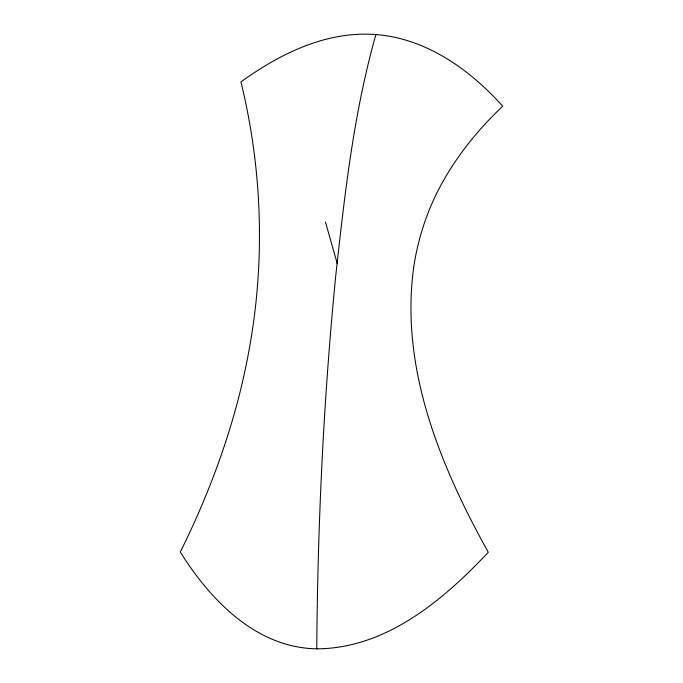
<?xml version="1.0" encoding="UTF-8"?>
<svg xmlns="http://www.w3.org/2000/svg" width="683" height="683" viewBox="0 0 683 683"><rect width="100%" height="100%" fill="white"/><g stroke="black" fill="none" stroke-linecap="round" stroke-linejoin="round"><path stroke-width="1.02" d="M316.767 648.824C317.663 524.51 323.511 400.187 335.669 276.444C344.599 195.244 353.555 113.404 375.889 34.577C426.286 38.385 469.904 69.615 502.705 106.207C476.401 131.11 453.572 159.822 437.222 192.239A297.72 273.738 22.7 0 0 413.838 266.404C399.581 367.215 440.194 465.908 488.294 552.265C443.258 600.118 386.074 648.551 316.767 648.824C256.304 647.919 210.202 599.998 180.295 552.018C204.567 503.158 224.4 452.052 238.23 399.248A686.552 562.587 -44.6 0 0 255.109 309.894C264.09 233.842 259.139 156.279 240.928 81.909C279.876 53.778 326.568 30.675 375.889 34.577M325.467 222.06L337.265 263.664"/></g></svg>
